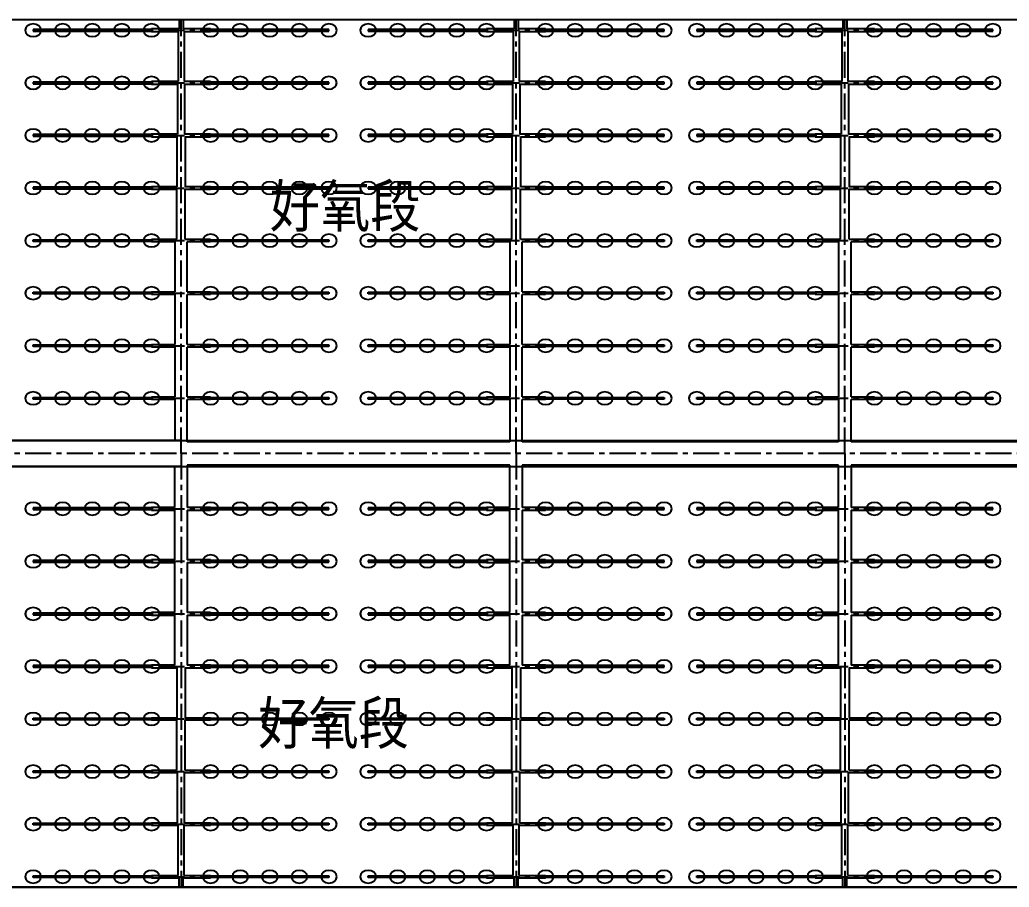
# Model space of a CAD drawing. Header units: millimetres. Extents: x 738100 to 1284508, y 138373 to 260796.
# Drawn here: x 799862 to 811900, y 208990 to 219550 of the extents above; entities that cross this region are included whole.
import ezdxf

# ---------------------------------------------------------------- set-up
doc = ezdxf.new("R2010")
doc.units = ezdxf.units.MM
doc.linetypes.add('CENTER', pattern=[50.8, 31.75, -6.35, 6.35, -6.35])
doc.layers.add('轴线', color=6, linetype='CENTER')
doc.styles.add('长仿宋体', font='simfang.ttf', dxfattribs={"width": 0.7})

msp = doc.modelspace()

# ---------------------------------------------------------------- linework, layer by layer
at = {"lineweight": -3, "ltscale": 100}
for p, q in [((843900.494, 219550.48), (779900.494, 219550.48)), ((779900.494, 214430.48), (843900.494, 214430.48)), ((779900.494, 214110.48), (843900.494, 214110.48)), ((779900.494, 214110.48), (843900.494, 214110.48)), ((779900.494, 214110.48), (843900.494, 214110.48)), ((779900.494, 208992.333), (843900.494, 208992.333)), ((843900.494, 208990.48), (779900.494, 208990.48))]:
    msp.add_line(p, q, dxfattribs=at)
at = {"ltscale": 10}
for p, q in [((801800.494, 219550.48), (801800.494, 219438.48)), ((801848.494, 219550.48), (801848.494, 219438.48)), ((805876.494, 219550.48), (805876.494, 219438.48)), ((805924.494, 219550.48), (805924.494, 219438.48)), ((809876.494, 219550.48), (809876.494, 219438.48)), ((809924.494, 219550.48), (809924.494, 219438.48)), ((800024.494, 219432.72), (800024.494, 219412.24)), ((801464.494, 219432.72), (800024.494, 219432.72)), ((800024.494, 219412.24), (801464.494, 219412.24)), ((801800.494, 219438.48), (801464.494, 219438.48)), ((801464.494, 219438.48), (801464.494, 219432.72)), ((801464.494, 219412.24), (801464.494, 219406.48)), ((801464.494, 219406.48), (801788.494, 219406.48)), ((801788.494, 219406.48), (801788.494, 218798.48)), ((802184.494, 219438.48), (801848.494, 219438.48)), ((801860.494, 219406.48), (802184.494, 219406.48)), ((801860.494, 219406.48), (801860.494, 218798.48)), ((802184.494, 219432.72), (802184.494, 219438.48)), ((803624.494, 219432.72), (802184.494, 219432.72)), ((802184.494, 219406.48), (802184.494, 219412.24)), ((802184.494, 219412.24), (803624.494, 219412.24)), ((803624.494, 219412.24), (803624.494, 219432.72)), ((804100.494, 219432.72), (804100.494, 219412.24)), ((805540.494, 219432.72), (804100.494, 219432.72)), ((804100.494, 219412.24), (805540.494, 219412.24)), ((805876.494, 219438.48), (805540.494, 219438.48)), ((805540.494, 219438.48), (805540.494, 219432.72)), ((805540.494, 219412.24), (805540.494, 219406.48)), ((805540.494, 219406.48), (805864.494, 219406.48)), ((805864.494, 219406.48), (805864.494, 218798.48)), ((806260.494, 219438.48), (805924.494, 219438.48)), ((805936.494, 219406.48), (806260.494, 219406.48)), ((805936.494, 219406.48), (805936.494, 218798.48)), ((806260.494, 219432.72), (806260.494, 219438.48)), ((807700.494, 219432.72), (806260.494, 219432.72)), ((806260.494, 219406.48), (806260.494, 219412.24)), ((806260.494, 219412.24), (807700.494, 219412.24)), ((807700.494, 219412.24), (807700.494, 219432.72)), ((808100.494, 219432.72), (808100.494, 219412.24)), ((809540.494, 219432.72), (808100.494, 219432.72)), ((808100.494, 219412.24), (809540.494, 219412.24)), ((809876.494, 219438.48), (809540.494, 219438.48)), ((809540.494, 219438.48), (809540.494, 219432.72)), ((809540.494, 219412.24), (809540.494, 219406.48)), ((809540.494, 219406.48), (809864.494, 219406.48)), ((809864.494, 219406.48), (809864.494, 218798.48)), ((810260.494, 219438.48), (809924.494, 219438.48)), ((809936.494, 219406.48), (810260.494, 219406.48)), ((809936.494, 219406.48), (809936.494, 218798.48)), ((810260.494, 219432.72), (810260.494, 219438.48)), ((811700.494, 219432.72), (810260.494, 219432.72)), ((810260.494, 219406.48), (810260.494, 219412.24)), ((810260.494, 219412.24), (811700.494, 219412.24)), ((811700.494, 219412.24), (811700.494, 219432.72)), ((800024.494, 218792.72), (800024.494, 218772.24)), ((801464.494, 218792.72), (800024.494, 218792.72)), ((800024.494, 218772.24), (801464.494, 218772.24)), ((801788.494, 218798.48), (801464.494, 218798.48)), ((801464.494, 218798.48), (801464.494, 218792.72)), ((801464.494, 218772.24), (801464.494, 218766.48)), ((801464.494, 218766.48), (801780.494, 218766.48)), ((801780.494, 218766.48), (801780.494, 218158.48)), ((802184.494, 218798.48), (801860.494, 218798.48)), ((801868.494, 218766.48), (802184.494, 218766.48)), ((801868.494, 218766.48), (801868.494, 218158.48)), ((802184.494, 218792.72), (802184.494, 218798.48)), ((803624.494, 218792.72), (802184.494, 218792.72)), ((802184.494, 218766.48), (802184.494, 218772.24)), ((802184.494, 218772.24), (803624.494, 218772.24)), ((803624.494, 218772.24), (803624.494, 218792.72)), ((804100.494, 218792.72), (804100.494, 218772.24)), ((805540.494, 218792.72), (804100.494, 218792.72)), ((804100.494, 218772.24), (805540.494, 218772.24)), ((805864.494, 218798.48), (805540.494, 218798.48)), ((805540.494, 218798.48), (805540.494, 218792.72)), ((805540.494, 218772.24), (805540.494, 218766.48)), ((805540.494, 218766.48), (805856.494, 218766.48)), ((805856.494, 218766.48), (805856.494, 218158.48)), ((806260.494, 218798.48), (805936.494, 218798.48)), ((805944.494, 218766.48), (806260.494, 218766.48)), ((805944.494, 218766.48), (805944.494, 218158.48)), ((806260.494, 218792.72), (806260.494, 218798.48)), ((807700.494, 218792.72), (806260.494, 218792.72)), ((806260.494, 218766.48), (806260.494, 218772.24)), ((806260.494, 218772.24), (807700.494, 218772.24)), ((807700.494, 218772.24), (807700.494, 218792.72)), ((808100.494, 218792.72), (808100.494, 218772.24)), ((809540.494, 218792.72), (808100.494, 218792.72)), ((808100.494, 218772.24), (809540.494, 218772.24)), ((809864.494, 218798.48), (809540.494, 218798.48)), ((809540.494, 218798.48), (809540.494, 218792.72)), ((809540.494, 218772.24), (809540.494, 218766.48)), ((809540.494, 218766.48), (809856.494, 218766.48)), ((809856.494, 218766.48), (809856.494, 218158.48)), ((810260.494, 218798.48), (809936.494, 218798.48)), ((809944.494, 218766.48), (810260.494, 218766.48)), ((809944.494, 218766.48), (809944.494, 218158.48)), ((810260.494, 218792.72), (810260.494, 218798.48)), ((811700.494, 218792.72), (810260.494, 218792.72)), ((810260.494, 218766.48), (810260.494, 218772.24)), ((810260.494, 218772.24), (811700.494, 218772.24)), ((811700.494, 218772.24), (811700.494, 218792.72)), ((800024.494, 218152.72), (800024.494, 218132.24)), ((801464.494, 218152.72), (800024.494, 218152.72)), ((800024.494, 218132.24), (801464.494, 218132.24)), ((801780.494, 218158.48), (801464.494, 218158.48)), ((801464.494, 218158.48), (801464.494, 218152.72)), ((801464.494, 218132.24), (801464.494, 218126.48)), ((802184.494, 218158.48), (801868.494, 218158.48)), ((802184.494, 218152.72), (802184.494, 218158.48)), ((803624.494, 218152.72), (802184.494, 218152.72)), ((802184.494, 218126.48), (802184.494, 218132.24)), ((802184.494, 218132.24), (803624.494, 218132.24)), ((803624.494, 218132.24), (803624.494, 218152.72)), ((804100.494, 218152.72), (804100.494, 218132.24)), ((805540.494, 218152.72), (804100.494, 218152.72)), ((804100.494, 218132.24), (805540.494, 218132.24)), ((805856.494, 218158.48), (805540.494, 218158.48)), ((805540.494, 218158.48), (805540.494, 218152.72)), ((805540.494, 218132.24), (805540.494, 218126.48)), ((806260.494, 218158.48), (805944.494, 218158.48)), ((806260.494, 218152.72), (806260.494, 218158.48)), ((807700.494, 218152.72), (806260.494, 218152.72)), ((806260.494, 218126.48), (806260.494, 218132.24)), ((806260.494, 218132.24), (807700.494, 218132.24)), ((807700.494, 218132.24), (807700.494, 218152.72)), ((808100.494, 218152.72), (808100.494, 218132.24)), ((809540.494, 218152.72), (808100.494, 218152.72)), ((808100.494, 218132.24), (809540.494, 218132.24)), ((809856.494, 218158.48), (809540.494, 218158.48)), ((809540.494, 218158.48), (809540.494, 218152.72)), ((809540.494, 218132.24), (809540.494, 218126.48)), ((810260.494, 218158.48), (809944.494, 218158.48)), ((810260.494, 218152.72), (810260.494, 218158.48)), ((811700.494, 218152.72), (810260.494, 218152.72)), ((810260.494, 218126.48), (810260.494, 218132.24)), ((810260.494, 218132.24), (811700.494, 218132.24)), ((811700.494, 218132.24), (811700.494, 218152.72)), ((801464.494, 218126.48), (801772.494, 218126.48)), ((801772.494, 218126.48), (801772.494, 217518.48)), ((801876.494, 218126.48), (802184.494, 218126.48)), ((801876.494, 218126.48), (801876.494, 217518.48)), ((805540.494, 218126.48), (805848.494, 218126.48)), ((805848.494, 218126.48), (805848.494, 217518.48)), ((805952.494, 218126.48), (806260.494, 218126.48)), ((805952.494, 218126.48), (805952.494, 217518.48)), ((809540.494, 218126.48), (809848.494, 218126.48)), ((809848.494, 218126.48), (809848.494, 217518.48)), ((809952.494, 218126.48), (810260.494, 218126.48)), ((809952.494, 218126.48), (809952.494, 217518.48)), ((800024.494, 217512.72), (800024.494, 217492.24)), ((801464.494, 217512.72), (800024.494, 217512.72)), ((800024.494, 217492.24), (801464.494, 217492.24)), ((801772.494, 217518.48), (801464.494, 217518.48)), ((801464.494, 217518.48), (801464.494, 217512.72)), ((801464.494, 217492.24), (801464.494, 217486.48)), ((801464.494, 217486.48), (801772.494, 217486.48)), ((801772.494, 216878.48), (801772.494, 217486.48)), ((802184.494, 217518.48), (801876.494, 217518.48)), ((801876.494, 217486.48), (802184.494, 217486.48)), ((801876.494, 216878.48), (801876.494, 217486.48)), ((802184.494, 217512.72), (802184.494, 217518.48)), ((803624.494, 217512.72), (802184.494, 217512.72)), ((802184.494, 217486.48), (802184.494, 217492.24)), ((802184.494, 217492.24), (803624.494, 217492.24)), ((803624.494, 217492.24), (803624.494, 217512.72)), ((804100.494, 217512.72), (804100.494, 217492.24)), ((805540.494, 217512.72), (804100.494, 217512.72)), ((804100.494, 217492.24), (805540.494, 217492.24)), ((805848.494, 217518.48), (805540.494, 217518.48)), ((805540.494, 217518.48), (805540.494, 217512.72)), ((805540.494, 217492.24), (805540.494, 217486.48)), ((805540.494, 217486.48), (805848.494, 217486.48)), ((805848.494, 216878.48), (805848.494, 217486.48)), ((806260.494, 217518.48), (805952.494, 217518.48)), ((805952.494, 217486.48), (806260.494, 217486.48)), ((805952.494, 216878.48), (805952.494, 217486.48)), ((806260.494, 217512.72), (806260.494, 217518.48)), ((807700.494, 217512.72), (806260.494, 217512.72)), ((806260.494, 217486.48), (806260.494, 217492.24)), ((806260.494, 217492.24), (807700.494, 217492.24)), ((807700.494, 217492.24), (807700.494, 217512.72)), ((808100.494, 217512.72), (808100.494, 217492.24)), ((809540.494, 217512.72), (808100.494, 217512.72)), ((808100.494, 217492.24), (809540.494, 217492.24)), ((809848.494, 217518.48), (809540.494, 217518.48)), ((809540.494, 217518.48), (809540.494, 217512.72)), ((809540.494, 217492.24), (809540.494, 217486.48)), ((809540.494, 217486.48), (809848.494, 217486.48)), ((809848.494, 216878.48), (809848.494, 217486.48)), ((810260.494, 217518.48), (809952.494, 217518.48)), ((809952.494, 217486.48), (810260.494, 217486.48)), ((809952.494, 216878.48), (809952.494, 217486.48)), ((810260.494, 217512.72), (810260.494, 217518.48)), ((811700.494, 217512.72), (810260.494, 217512.72)), ((810260.494, 217486.48), (810260.494, 217492.24)), ((810260.494, 217492.24), (811700.494, 217492.24)), ((811700.494, 217492.24), (811700.494, 217512.72)), ((800024.494, 216852.24), (800024.494, 216872.72)), ((800024.494, 216872.72), (801464.494, 216872.72)), ((801464.494, 216852.24), (800024.494, 216852.24)), ((801464.494, 216872.72), (801464.494, 216878.48)), ((801464.494, 216878.48), (801772.494, 216878.48)), ((801464.494, 216846.48), (801464.494, 216852.24)), ((801748.494, 216846.48), (801464.494, 216846.48)), ((801748.494, 216846.48), (801748.494, 216238.48)), ((801876.494, 216878.48), (802184.494, 216878.48)), ((802184.494, 216846.48), (801900.494, 216846.48)), ((801900.494, 216238.48), (801900.494, 216846.48)), ((802184.494, 216878.48), (802184.494, 216872.72)), ((802184.494, 216872.72), (803624.494, 216872.72)), ((803624.494, 216852.24), (802184.494, 216852.24)), ((802184.494, 216852.24), (802184.494, 216846.48)), ((803624.494, 216872.72), (803624.494, 216852.24)), ((804100.494, 216852.24), (804100.494, 216872.72)), ((804100.494, 216872.72), (805540.494, 216872.72)), ((805540.494, 216852.24), (804100.494, 216852.24)), ((805540.494, 216872.72), (805540.494, 216878.48)), ((805540.494, 216878.48), (805848.494, 216878.48)), ((805540.494, 216846.48), (805540.494, 216852.24)), ((805824.494, 216846.48), (805540.494, 216846.48)), ((805824.494, 216846.48), (805824.494, 216238.48)), ((805952.494, 216878.48), (806260.494, 216878.48)), ((806260.494, 216846.48), (805976.494, 216846.48)), ((805976.494, 216238.48), (805976.494, 216846.48)), ((806260.494, 216878.48), (806260.494, 216872.72)), ((806260.494, 216872.72), (807700.494, 216872.72)), ((807700.494, 216852.24), (806260.494, 216852.24)), ((806260.494, 216852.24), (806260.494, 216846.48)), ((807700.494, 216872.72), (807700.494, 216852.24)), ((808100.494, 216852.24), (808100.494, 216872.72)), ((808100.494, 216872.72), (809540.494, 216872.72)), ((809540.494, 216852.24), (808100.494, 216852.24)), ((809540.494, 216872.72), (809540.494, 216878.48)), ((809540.494, 216878.48), (809848.494, 216878.48)), ((809540.494, 216846.48), (809540.494, 216852.24)), ((809824.494, 216846.48), (809540.494, 216846.48)), ((809824.494, 216846.48), (809824.494, 216238.48)), ((809952.494, 216878.48), (810260.494, 216878.48)), ((810260.494, 216846.48), (809976.494, 216846.48)), ((809976.494, 216238.48), (809976.494, 216846.48)), ((810260.494, 216878.48), (810260.494, 216872.72)), ((810260.494, 216872.72), (811700.494, 216872.72)), ((811700.494, 216852.24), (810260.494, 216852.24)), ((810260.494, 216852.24), (810260.494, 216846.48)), ((811700.494, 216872.72), (811700.494, 216852.24)), ((800024.494, 216212.24), (800024.494, 216232.72)), ((800024.494, 216232.72), (801464.494, 216232.72)), ((801464.494, 216212.24), (800024.494, 216212.24)), ((801464.494, 216232.72), (801464.494, 216238.48)), ((801464.494, 216238.48), (801748.494, 216238.48)), ((801464.494, 216206.48), (801464.494, 216212.24)), ((801748.494, 216206.48), (801464.494, 216206.48)), ((801748.494, 216206.48), (801748.494, 215598.48)), ((801900.494, 216238.48), (802184.494, 216238.48)), ((802184.494, 216206.48), (801900.494, 216206.48)), ((801900.494, 215598.48), (801900.494, 216206.48)), ((802184.494, 216238.48), (802184.494, 216232.72)), ((802184.494, 216232.72), (803624.494, 216232.72)), ((803624.494, 216212.24), (802184.494, 216212.24)), ((802184.494, 216212.24), (802184.494, 216206.48)), ((803624.494, 216232.72), (803624.494, 216212.24)), ((804100.494, 216212.24), (804100.494, 216232.72)), ((804100.494, 216232.72), (805540.494, 216232.72)), ((805540.494, 216212.24), (804100.494, 216212.24)), ((805540.494, 216232.72), (805540.494, 216238.48)), ((805540.494, 216238.48), (805824.494, 216238.48)), ((805540.494, 216206.48), (805540.494, 216212.24)), ((805824.494, 216206.48), (805540.494, 216206.48)), ((805824.494, 216206.48), (805824.494, 215598.48)), ((805976.494, 216238.48), (806260.494, 216238.48)), ((806260.494, 216206.48), (805976.494, 216206.48)), ((805976.494, 215598.48), (805976.494, 216206.48)), ((806260.494, 216238.48), (806260.494, 216232.72)), ((806260.494, 216232.72), (807700.494, 216232.72)), ((807700.494, 216212.24), (806260.494, 216212.24)), ((806260.494, 216212.24), (806260.494, 216206.48)), ((807700.494, 216232.72), (807700.494, 216212.24)), ((808100.494, 216212.24), (808100.494, 216232.72)), ((808100.494, 216232.72), (809540.494, 216232.72)), ((809540.494, 216212.24), (808100.494, 216212.24)), ((809540.494, 216232.72), (809540.494, 216238.48)), ((809540.494, 216238.48), (809824.494, 216238.48)), ((809540.494, 216206.48), (809540.494, 216212.24)), ((809824.494, 216206.48), (809540.494, 216206.48)), ((809824.494, 216206.48), (809824.494, 215598.48)), ((809976.494, 216238.48), (810260.494, 216238.48)), ((810260.494, 216206.48), (809976.494, 216206.48)), ((809976.494, 215598.48), (809976.494, 216206.48)), ((810260.494, 216238.48), (810260.494, 216232.72)), ((810260.494, 216232.72), (811700.494, 216232.72)), ((811700.494, 216212.24), (810260.494, 216212.24)), ((810260.494, 216212.24), (810260.494, 216206.48)), ((811700.494, 216232.72), (811700.494, 216212.24)), ((800024.494, 215572.24), (800024.494, 215592.72)), ((800024.494, 215592.72), (801464.494, 215592.72)), ((801464.494, 215572.24), (800024.494, 215572.24)), ((801464.494, 215592.72), (801464.494, 215598.48)), ((801464.494, 215598.48), (801748.494, 215598.48)), ((801464.494, 215566.48), (801464.494, 215572.24)), ((801748.494, 215566.48), (801464.494, 215566.48)), ((801748.494, 215566.48), (801748.494, 214958.48)), ((801900.494, 215598.48), (802184.494, 215598.48)), ((802184.494, 215566.48), (801900.494, 215566.48)), ((801900.494, 214958.48), (801900.494, 215566.48)), ((802184.494, 215598.48), (802184.494, 215592.72)), ((802184.494, 215592.72), (803624.494, 215592.72)), ((803624.494, 215572.24), (802184.494, 215572.24)), ((802184.494, 215572.24), (802184.494, 215566.48)), ((803624.494, 215592.72), (803624.494, 215572.24)), ((804100.494, 215572.24), (804100.494, 215592.72)), ((804100.494, 215592.72), (805540.494, 215592.72)), ((805540.494, 215572.24), (804100.494, 215572.24)), ((805540.494, 215592.72), (805540.494, 215598.48)), ((805540.494, 215598.48), (805824.494, 215598.48)), ((805540.494, 215566.48), (805540.494, 215572.24)), ((805824.494, 215566.48), (805540.494, 215566.48)), ((805824.494, 215566.48), (805824.494, 214958.48)), ((805976.494, 215598.48), (806260.494, 215598.48)), ((806260.494, 215566.48), (805976.494, 215566.48)), ((805976.494, 214958.48), (805976.494, 215566.48)), ((806260.494, 215598.48), (806260.494, 215592.72)), ((806260.494, 215592.72), (807700.494, 215592.72)), ((807700.494, 215572.24), (806260.494, 215572.24)), ((806260.494, 215572.24), (806260.494, 215566.48)), ((807700.494, 215592.72), (807700.494, 215572.24)), ((808100.494, 215572.24), (808100.494, 215592.72)), ((808100.494, 215592.72), (809540.494, 215592.72)), ((809540.494, 215572.24), (808100.494, 215572.24)), ((809540.494, 215592.72), (809540.494, 215598.48)), ((809540.494, 215598.48), (809824.494, 215598.48)), ((809540.494, 215566.48), (809540.494, 215572.24)), ((809824.494, 215566.48), (809540.494, 215566.48)), ((809824.494, 215566.48), (809824.494, 214958.48)), ((809976.494, 215598.48), (810260.494, 215598.48)), ((810260.494, 215566.48), (809976.494, 215566.48)), ((809976.494, 214958.48), (809976.494, 215566.48)), ((810260.494, 215598.48), (810260.494, 215592.72)), ((810260.494, 215592.72), (811700.494, 215592.72)), ((811700.494, 215572.24), (810260.494, 215572.24)), ((810260.494, 215572.24), (810260.494, 215566.48)), ((811700.494, 215592.72), (811700.494, 215572.24)), ((800024.494, 214932.24), (800024.494, 214952.72)), ((800024.494, 214952.72), (801464.494, 214952.72)), ((801464.494, 214932.24), (800024.494, 214932.24)), ((801464.494, 214952.72), (801464.494, 214958.48)), ((801464.494, 214958.48), (801748.494, 214958.48)), ((801464.494, 214926.48), (801464.494, 214932.24)), ((801748.494, 214926.48), (801464.494, 214926.48)), ((801748.494, 214926.48), (801748.494, 214430.48)), ((801900.494, 214958.48), (802184.494, 214958.48)), ((802184.494, 214926.48), (801900.494, 214926.48)), ((801900.494, 214414.48), (801900.494, 214926.48)), ((802184.494, 214958.48), (802184.494, 214952.72)), ((802184.494, 214952.72), (803624.494, 214952.72)), ((803624.494, 214932.24), (802184.494, 214932.24)), ((802184.494, 214932.24), (802184.494, 214926.48)), ((803624.494, 214952.72), (803624.494, 214932.24)), ((804100.494, 214932.24), (804100.494, 214952.72)), ((804100.494, 214952.72), (805540.494, 214952.72)), ((805540.494, 214932.24), (804100.494, 214932.24)), ((805540.494, 214952.72), (805540.494, 214958.48)), ((805540.494, 214958.48), (805824.494, 214958.48)), ((805540.494, 214926.48), (805540.494, 214932.24)), ((805824.494, 214926.48), (805540.494, 214926.48)), ((805824.494, 214926.48), (805824.494, 214414.48)), ((805976.494, 214958.48), (806260.494, 214958.48)), ((806260.494, 214926.48), (805976.494, 214926.48)), ((805976.494, 214414.48), (805976.494, 214926.48)), ((806260.494, 214958.48), (806260.494, 214952.72)), ((806260.494, 214952.72), (807700.494, 214952.72)), ((807700.494, 214932.24), (806260.494, 214932.24)), ((806260.494, 214932.24), (806260.494, 214926.48)), ((807700.494, 214952.72), (807700.494, 214932.24)), ((808100.494, 214932.24), (808100.494, 214952.72)), ((808100.494, 214952.72), (809540.494, 214952.72)), ((809540.494, 214932.24), (808100.494, 214932.24)), ((809540.494, 214952.72), (809540.494, 214958.48)), ((809540.494, 214958.48), (809824.494, 214958.48)), ((809540.494, 214926.48), (809540.494, 214932.24)), ((809824.494, 214926.48), (809540.494, 214926.48)), ((809824.494, 214926.48), (809824.494, 214414.48)), ((809976.494, 214958.48), (810260.494, 214958.48)), ((810260.494, 214926.48), (809976.494, 214926.48)), ((809976.494, 214414.48), (809976.494, 214926.48)), ((810260.494, 214958.48), (810260.494, 214952.72)), ((810260.494, 214952.72), (811700.494, 214952.72)), ((811700.494, 214932.24), (810260.494, 214932.24)), ((810260.494, 214932.24), (810260.494, 214926.48)), ((811700.494, 214952.72), (811700.494, 214932.24)), ((801824.494, 214430.48), (789900.494, 214430.48)), ((801900.494, 214414.48), (801900.494, 214430.48)), ((805824.494, 214414.48), (801900.494, 214414.48)), ((805824.494, 214430.48), (805824.494, 214414.48)), ((805976.494, 214414.48), (805976.494, 214430.48)), ((809824.494, 214414.48), (805976.494, 214414.48)), ((809824.494, 214430.48), (809824.494, 214414.48)), ((809976.494, 214414.48), (809976.494, 214430.48)), ((813824.494, 214414.48), (809976.494, 214414.48)), ((801824.494, 214110.48), (789900.494, 214110.48)), ((801748.494, 213614.48), (801748.494, 214110.48)), ((801900.494, 214126.48), (801900.494, 213614.48)), ((805824.494, 214126.48), (801900.494, 214126.48)), ((805824.494, 213614.48), (805824.494, 214126.48)), ((805976.494, 214126.48), (805976.494, 213614.48)), ((809824.494, 214126.48), (805976.494, 214126.48)), ((809824.494, 213614.48), (809824.494, 214126.48)), ((809976.494, 214126.48), (809976.494, 213614.48)), ((813824.494, 214126.48), (809976.494, 214126.48)), ((800024.494, 213608.72), (800024.494, 213588.24)), ((801464.494, 213608.72), (800024.494, 213608.72)), ((800024.494, 213588.24), (801464.494, 213588.24)), ((801748.494, 213614.48), (801464.494, 213614.48)), ((801464.494, 213614.48), (801464.494, 213608.72)), ((801464.494, 213588.24), (801464.494, 213582.48)), ((801464.494, 213582.48), (801748.494, 213582.48)), ((801748.494, 212974.48), (801748.494, 213582.48)), ((802184.494, 213614.48), (801900.494, 213614.48)), ((801900.494, 213582.48), (802184.494, 213582.48)), ((801900.494, 213582.48), (801900.494, 212974.48)), ((802184.494, 213608.72), (802184.494, 213614.48)), ((803624.494, 213608.72), (802184.494, 213608.72)), ((802184.494, 213582.48), (802184.494, 213588.24)), ((802184.494, 213588.24), (803624.494, 213588.24)), ((803624.494, 213588.24), (803624.494, 213608.72)), ((804100.494, 213608.72), (804100.494, 213588.24)), ((805540.494, 213608.72), (804100.494, 213608.72)), ((804100.494, 213588.24), (805540.494, 213588.24)), ((805824.494, 213614.48), (805540.494, 213614.48)), ((805540.494, 213614.48), (805540.494, 213608.72)), ((805540.494, 213588.24), (805540.494, 213582.48)), ((805540.494, 213582.48), (805824.494, 213582.48)), ((805824.494, 212974.48), (805824.494, 213582.48)), ((806260.494, 213614.48), (805976.494, 213614.48)), ((805976.494, 213582.48), (806260.494, 213582.48)), ((805976.494, 213582.48), (805976.494, 212974.48)), ((806260.494, 213608.72), (806260.494, 213614.48)), ((807700.494, 213608.72), (806260.494, 213608.72)), ((806260.494, 213582.48), (806260.494, 213588.24)), ((806260.494, 213588.24), (807700.494, 213588.24)), ((807700.494, 213588.24), (807700.494, 213608.72)), ((808100.494, 213608.72), (808100.494, 213588.24)), ((809540.494, 213608.72), (808100.494, 213608.72)), ((808100.494, 213588.24), (809540.494, 213588.24)), ((809824.494, 213614.48), (809540.494, 213614.48)), ((809540.494, 213614.48), (809540.494, 213608.72)), ((809540.494, 213588.24), (809540.494, 213582.48)), ((809540.494, 213582.48), (809824.494, 213582.48)), ((809824.494, 212974.48), (809824.494, 213582.48)), ((810260.494, 213614.48), (809976.494, 213614.48)), ((809976.494, 213582.48), (810260.494, 213582.48)), ((809976.494, 213582.48), (809976.494, 212974.48)), ((810260.494, 213608.72), (810260.494, 213614.48)), ((811700.494, 213608.72), (810260.494, 213608.72)), ((810260.494, 213582.48), (810260.494, 213588.24)), ((810260.494, 213588.24), (811700.494, 213588.24)), ((811700.494, 213588.24), (811700.494, 213608.72)), ((800024.494, 212968.72), (800024.494, 212948.24)), ((801464.494, 212968.72), (800024.494, 212968.72)), ((801748.494, 212974.48), (801464.494, 212974.48)), ((801464.494, 212974.48), (801464.494, 212968.72)), ((802184.494, 212974.48), (801900.494, 212974.48)), ((802184.494, 212968.72), (802184.494, 212974.48)), ((803624.494, 212968.72), (802184.494, 212968.72)), ((803624.494, 212948.24), (803624.494, 212968.72)), ((804100.494, 212968.72), (804100.494, 212948.24)), ((805540.494, 212968.72), (804100.494, 212968.72)), ((805824.494, 212974.48), (805540.494, 212974.48)), ((805540.494, 212974.48), (805540.494, 212968.72)), ((806260.494, 212974.48), (805976.494, 212974.48)), ((806260.494, 212968.72), (806260.494, 212974.48)), ((807700.494, 212968.72), (806260.494, 212968.72)), ((807700.494, 212948.24), (807700.494, 212968.72)), ((808100.494, 212968.72), (808100.494, 212948.24)), ((809540.494, 212968.72), (808100.494, 212968.72)), ((809824.494, 212974.48), (809540.494, 212974.48)), ((809540.494, 212974.48), (809540.494, 212968.72)), ((810260.494, 212974.48), (809976.494, 212974.48)), ((810260.494, 212968.72), (810260.494, 212974.48)), ((811700.494, 212968.72), (810260.494, 212968.72)), ((811700.494, 212948.24), (811700.494, 212968.72)), ((800024.494, 212948.24), (801464.494, 212948.24)), ((801464.494, 212948.24), (801464.494, 212942.48)), ((801464.494, 212942.48), (801748.494, 212942.48)), ((801748.494, 212334.48), (801748.494, 212942.48)), ((801900.494, 212942.48), (802184.494, 212942.48)), ((801900.494, 212942.48), (801900.494, 212334.48)), ((802184.494, 212942.48), (802184.494, 212948.24)), ((802184.494, 212948.24), (803624.494, 212948.24)), ((804100.494, 212948.24), (805540.494, 212948.24)), ((805540.494, 212948.24), (805540.494, 212942.48)), ((805540.494, 212942.48), (805824.494, 212942.48)), ((805824.494, 212334.48), (805824.494, 212942.48)), ((805976.494, 212942.48), (806260.494, 212942.48)), ((805976.494, 212942.48), (805976.494, 212334.48)), ((806260.494, 212942.48), (806260.494, 212948.24)), ((806260.494, 212948.24), (807700.494, 212948.24)), ((808100.494, 212948.24), (809540.494, 212948.24)), ((809540.494, 212948.24), (809540.494, 212942.48)), ((809540.494, 212942.48), (809824.494, 212942.48)), ((809824.494, 212334.48), (809824.494, 212942.48)), ((809976.494, 212942.48), (810260.494, 212942.48)), ((809976.494, 212942.48), (809976.494, 212334.48)), ((810260.494, 212942.48), (810260.494, 212948.24)), ((810260.494, 212948.24), (811700.494, 212948.24)), ((800024.494, 212328.72), (800024.494, 212308.24)), ((801464.494, 212328.72), (800024.494, 212328.72)), ((800024.494, 212308.24), (801464.494, 212308.24)), ((801748.494, 212334.48), (801464.494, 212334.48)), ((801464.494, 212334.48), (801464.494, 212328.72)), ((801464.494, 212308.24), (801464.494, 212302.48)), ((801464.494, 212302.48), (801748.494, 212302.48)), ((801748.494, 211694.48), (801748.494, 212302.48)), ((802184.494, 212334.48), (801900.494, 212334.48)), ((801900.494, 212302.48), (802184.494, 212302.48)), ((801900.494, 212302.48), (801900.494, 211694.48)), ((802184.494, 212328.72), (802184.494, 212334.48)), ((803624.494, 212328.72), (802184.494, 212328.72)), ((802184.494, 212302.48), (802184.494, 212308.24)), ((802184.494, 212308.24), (803624.494, 212308.24)), ((803624.494, 212308.24), (803624.494, 212328.72)), ((804100.494, 212328.72), (804100.494, 212308.24)), ((805540.494, 212328.72), (804100.494, 212328.72)), ((804100.494, 212308.24), (805540.494, 212308.24)), ((805824.494, 212334.48), (805540.494, 212334.48)), ((805540.494, 212334.48), (805540.494, 212328.72)), ((805540.494, 212308.24), (805540.494, 212302.48)), ((805540.494, 212302.48), (805824.494, 212302.48)), ((805824.494, 211694.48), (805824.494, 212302.48)), ((806260.494, 212334.48), (805976.494, 212334.48)), ((805976.494, 212302.48), (806260.494, 212302.48)), ((805976.494, 212302.48), (805976.494, 211694.48)), ((806260.494, 212328.72), (806260.494, 212334.48)), ((807700.494, 212328.72), (806260.494, 212328.72)), ((806260.494, 212302.48), (806260.494, 212308.24)), ((806260.494, 212308.24), (807700.494, 212308.24)), ((807700.494, 212308.24), (807700.494, 212328.72)), ((808100.494, 212328.72), (808100.494, 212308.24)), ((809540.494, 212328.72), (808100.494, 212328.72)), ((808100.494, 212308.24), (809540.494, 212308.24)), ((809824.494, 212334.48), (809540.494, 212334.48)), ((809540.494, 212334.48), (809540.494, 212328.72)), ((809540.494, 212308.24), (809540.494, 212302.48)), ((809540.494, 212302.48), (809824.494, 212302.48)), ((809824.494, 211694.48), (809824.494, 212302.48)), ((810260.494, 212334.48), (809976.494, 212334.48)), ((809976.494, 212302.48), (810260.494, 212302.48)), ((809976.494, 212302.48), (809976.494, 211694.48)), ((810260.494, 212328.72), (810260.494, 212334.48)), ((811700.494, 212328.72), (810260.494, 212328.72)), ((810260.494, 212302.48), (810260.494, 212308.24)), ((810260.494, 212308.24), (811700.494, 212308.24)), ((811700.494, 212308.24), (811700.494, 212328.72)), ((800024.494, 211688.72), (800024.494, 211668.24)), ((801464.494, 211688.72), (800024.494, 211688.72)), ((800024.494, 211668.24), (801464.494, 211668.24)), ((801748.494, 211694.48), (801464.494, 211694.48)), ((801464.494, 211694.48), (801464.494, 211688.72)), ((801464.494, 211668.24), (801464.494, 211662.48)), ((801464.494, 211662.48), (801772.494, 211662.48)), ((801772.494, 211662.48), (801772.494, 211054.48)), ((801876.494, 211662.48), (802184.494, 211662.48)), ((801876.494, 211662.48), (801876.494, 211054.48)), ((802184.494, 211694.48), (801900.494, 211694.48)), ((802184.494, 211688.72), (802184.494, 211694.48)), ((803624.494, 211688.72), (802184.494, 211688.72)), ((802184.494, 211662.48), (802184.494, 211668.24)), ((802184.494, 211668.24), (803624.494, 211668.24)), ((803624.494, 211668.24), (803624.494, 211688.72)), ((804100.494, 211688.72), (804100.494, 211668.24)), ((805540.494, 211688.72), (804100.494, 211688.72)), ((804100.494, 211668.24), (805540.494, 211668.24)), ((805824.494, 211694.48), (805540.494, 211694.48)), ((805540.494, 211694.48), (805540.494, 211688.72)), ((805540.494, 211668.24), (805540.494, 211662.48)), ((805540.494, 211662.48), (805848.494, 211662.48)), ((805848.494, 211662.48), (805848.494, 211054.48)), ((805952.494, 211662.48), (806260.494, 211662.48)), ((805952.494, 211662.48), (805952.494, 211054.48)), ((806260.494, 211694.48), (805976.494, 211694.48)), ((806260.494, 211688.72), (806260.494, 211694.48)), ((807700.494, 211688.72), (806260.494, 211688.72)), ((806260.494, 211662.48), (806260.494, 211668.24)), ((806260.494, 211668.24), (807700.494, 211668.24)), ((807700.494, 211668.24), (807700.494, 211688.72)), ((808100.494, 211688.72), (808100.494, 211668.24)), ((809540.494, 211688.72), (808100.494, 211688.72)), ((808100.494, 211668.24), (809540.494, 211668.24)), ((809824.494, 211694.48), (809540.494, 211694.48)), ((809540.494, 211694.48), (809540.494, 211688.72)), ((809540.494, 211668.24), (809540.494, 211662.48)), ((809540.494, 211662.48), (809848.494, 211662.48)), ((809848.494, 211662.48), (809848.494, 211054.48)), ((809952.494, 211662.48), (810260.494, 211662.48)), ((809952.494, 211662.48), (809952.494, 211054.48)), ((810260.494, 211694.48), (809976.494, 211694.48)), ((810260.494, 211688.72), (810260.494, 211694.48)), ((811700.494, 211688.72), (810260.494, 211688.72)), ((810260.494, 211662.48), (810260.494, 211668.24)), ((810260.494, 211668.24), (811700.494, 211668.24)), ((811700.494, 211668.24), (811700.494, 211688.72)), ((800024.494, 211028.24), (800024.494, 211048.72)), ((800024.494, 211048.72), (801464.494, 211048.72)), ((801464.494, 211028.24), (800024.494, 211028.24)), ((801464.494, 211048.72), (801464.494, 211054.48)), ((801464.494, 211054.48), (801772.494, 211054.48)), ((801464.494, 211022.48), (801464.494, 211028.24)), ((801876.494, 211054.48), (802184.494, 211054.48)), ((802184.494, 211054.48), (802184.494, 211048.72)), ((802184.494, 211048.72), (803624.494, 211048.72)), ((803624.494, 211028.24), (802184.494, 211028.24)), ((802184.494, 211028.24), (802184.494, 211022.48)), ((803624.494, 211048.72), (803624.494, 211028.24)), ((804100.494, 211028.24), (804100.494, 211048.72)), ((804100.494, 211048.72), (805540.494, 211048.72)), ((805540.494, 211028.24), (804100.494, 211028.24)), ((805540.494, 211048.72), (805540.494, 211054.48)), ((805540.494, 211054.48), (805848.494, 211054.48)), ((805540.494, 211022.48), (805540.494, 211028.24)), ((805952.494, 211054.48), (806260.494, 211054.48)), ((806260.494, 211054.48), (806260.494, 211048.72)), ((806260.494, 211048.72), (807700.494, 211048.72)), ((807700.494, 211028.24), (806260.494, 211028.24)), ((806260.494, 211028.24), (806260.494, 211022.48)), ((807700.494, 211048.72), (807700.494, 211028.24)), ((808100.494, 211028.24), (808100.494, 211048.72)), ((808100.494, 211048.72), (809540.494, 211048.72)), ((809540.494, 211028.24), (808100.494, 211028.24)), ((809540.494, 211048.72), (809540.494, 211054.48)), ((809540.494, 211054.48), (809848.494, 211054.48)), ((809540.494, 211022.48), (809540.494, 211028.24)), ((809952.494, 211054.48), (810260.494, 211054.48)), ((810260.494, 211054.48), (810260.494, 211048.72)), ((810260.494, 211048.72), (811700.494, 211048.72)), ((811700.494, 211028.24), (810260.494, 211028.24)), ((810260.494, 211028.24), (810260.494, 211022.48)), ((811700.494, 211048.72), (811700.494, 211028.24)), ((801772.494, 211022.48), (801464.494, 211022.48)), ((801772.494, 210414.48), (801772.494, 211022.48)), ((802184.494, 211022.48), (801876.494, 211022.48)), ((801876.494, 210414.48), (801876.494, 211022.48)), ((805848.494, 211022.48), (805540.494, 211022.48)), ((805848.494, 210414.48), (805848.494, 211022.48)), ((806260.494, 211022.48), (805952.494, 211022.48)), ((805952.494, 210414.48), (805952.494, 211022.48)), ((809848.494, 211022.48), (809540.494, 211022.48)), ((809848.494, 210414.48), (809848.494, 211022.48)), ((810260.494, 211022.48), (809952.494, 211022.48)), ((809952.494, 210414.48), (809952.494, 211022.48)), ((800024.494, 210388.24), (800024.494, 210408.72)), ((800024.494, 210408.72), (801464.494, 210408.72)), ((801464.494, 210388.24), (800024.494, 210388.24)), ((801464.494, 210408.72), (801464.494, 210414.48)), ((801464.494, 210414.48), (801772.494, 210414.48)), ((801464.494, 210382.48), (801464.494, 210388.24)), ((801780.494, 210382.48), (801464.494, 210382.48)), ((801780.494, 209774.48), (801780.494, 210382.48)), ((802184.494, 210382.48), (801868.494, 210382.48)), ((801868.494, 209774.48), (801868.494, 210382.48)), ((801876.494, 210414.48), (802184.494, 210414.48)), ((802184.494, 210414.48), (802184.494, 210408.72)), ((802184.494, 210408.72), (803624.494, 210408.72)), ((803624.494, 210388.24), (802184.494, 210388.24)), ((802184.494, 210388.24), (802184.494, 210382.48)), ((803624.494, 210408.72), (803624.494, 210388.24)), ((804100.494, 210388.24), (804100.494, 210408.72)), ((804100.494, 210408.72), (805540.494, 210408.72)), ((805540.494, 210388.24), (804100.494, 210388.24)), ((805540.494, 210408.72), (805540.494, 210414.48)), ((805540.494, 210414.48), (805848.494, 210414.48)), ((805540.494, 210382.48), (805540.494, 210388.24)), ((805856.494, 210382.48), (805540.494, 210382.48)), ((805856.494, 209774.48), (805856.494, 210382.48)), ((806260.494, 210382.48), (805944.494, 210382.48)), ((805944.494, 209774.48), (805944.494, 210382.48)), ((805952.494, 210414.48), (806260.494, 210414.48)), ((806260.494, 210414.48), (806260.494, 210408.72)), ((806260.494, 210408.72), (807700.494, 210408.72)), ((807700.494, 210388.24), (806260.494, 210388.24)), ((806260.494, 210388.24), (806260.494, 210382.48)), ((807700.494, 210408.72), (807700.494, 210388.24)), ((808100.494, 210388.24), (808100.494, 210408.72)), ((808100.494, 210408.72), (809540.494, 210408.72)), ((809540.494, 210388.24), (808100.494, 210388.24)), ((809540.494, 210408.72), (809540.494, 210414.48)), ((809540.494, 210414.48), (809848.494, 210414.48)), ((809540.494, 210382.48), (809540.494, 210388.24)), ((809856.494, 210382.48), (809540.494, 210382.48)), ((809856.494, 209774.48), (809856.494, 210382.48)), ((810260.494, 210382.48), (809944.494, 210382.48)), ((809944.494, 209774.48), (809944.494, 210382.48)), ((809952.494, 210414.48), (810260.494, 210414.48)), ((810260.494, 210414.48), (810260.494, 210408.72)), ((810260.494, 210408.72), (811700.494, 210408.72)), ((811700.494, 210388.24), (810260.494, 210388.24)), ((810260.494, 210388.24), (810260.494, 210382.48)), ((811700.494, 210408.72), (811700.494, 210388.24)), ((800024.494, 209748.24), (800024.494, 209768.72)), ((800024.494, 209768.72), (801464.494, 209768.72)), ((801464.494, 209748.24), (800024.494, 209748.24)), ((801464.494, 209768.72), (801464.494, 209774.48)), ((801464.494, 209774.48), (801780.494, 209774.48)), ((801464.494, 209742.48), (801464.494, 209748.24)), ((801788.494, 209742.48), (801464.494, 209742.48)), ((801788.494, 209134.48), (801788.494, 209742.48)), ((802184.494, 209742.48), (801860.494, 209742.48)), ((801860.494, 209134.48), (801860.494, 209742.48)), ((801868.494, 209774.48), (802184.494, 209774.48)), ((802184.494, 209774.48), (802184.494, 209768.72)), ((802184.494, 209768.72), (803624.494, 209768.72)), ((803624.494, 209748.24), (802184.494, 209748.24)), ((802184.494, 209748.24), (802184.494, 209742.48)), ((803624.494, 209768.72), (803624.494, 209748.24)), ((804100.494, 209748.24), (804100.494, 209768.72)), ((804100.494, 209768.72), (805540.494, 209768.72)), ((805540.494, 209748.24), (804100.494, 209748.24)), ((805540.494, 209768.72), (805540.494, 209774.48)), ((805540.494, 209774.48), (805856.494, 209774.48)), ((805540.494, 209742.48), (805540.494, 209748.24)), ((805864.494, 209742.48), (805540.494, 209742.48)), ((805864.494, 209134.48), (805864.494, 209742.48)), ((806260.494, 209742.48), (805936.494, 209742.48)), ((805936.494, 209134.48), (805936.494, 209742.48)), ((805944.494, 209774.48), (806260.494, 209774.48)), ((806260.494, 209774.48), (806260.494, 209768.72)), ((806260.494, 209768.72), (807700.494, 209768.72)), ((807700.494, 209748.24), (806260.494, 209748.24)), ((806260.494, 209748.24), (806260.494, 209742.48)), ((807700.494, 209768.72), (807700.494, 209748.24)), ((808100.494, 209748.24), (808100.494, 209768.72)), ((808100.494, 209768.72), (809540.494, 209768.72)), ((809540.494, 209748.24), (808100.494, 209748.24)), ((809540.494, 209768.72), (809540.494, 209774.48)), ((809540.494, 209774.48), (809856.494, 209774.48)), ((809540.494, 209742.48), (809540.494, 209748.24)), ((809864.494, 209742.48), (809540.494, 209742.48)), ((809864.494, 209134.48), (809864.494, 209742.48)), ((810260.494, 209742.48), (809936.494, 209742.48)), ((809936.494, 209134.48), (809936.494, 209742.48)), ((809944.494, 209774.48), (810260.494, 209774.48)), ((810260.494, 209774.48), (810260.494, 209768.72)), ((810260.494, 209768.72), (811700.494, 209768.72)), ((811700.494, 209748.24), (810260.494, 209748.24)), ((810260.494, 209748.24), (810260.494, 209742.48)), ((811700.494, 209768.72), (811700.494, 209748.24)), ((800024.494, 209108.24), (800024.494, 209128.72)), ((800024.494, 209128.72), (801464.494, 209128.72)), ((801464.494, 209108.24), (800024.494, 209108.24)), ((801464.494, 209128.72), (801464.494, 209134.48)), ((801464.494, 209134.48), (801788.494, 209134.48)), ((801464.494, 209102.48), (801464.494, 209108.24)), ((801800.494, 209102.48), (801464.494, 209102.48)), ((801800.494, 208990.48), (801800.494, 209102.48)), ((801848.494, 208990.48), (801848.494, 209102.48)), ((802184.494, 209102.48), (801848.494, 209102.48)), ((801860.494, 209134.48), (802184.494, 209134.48)), ((802184.494, 209134.48), (802184.494, 209128.72)), ((802184.494, 209128.72), (803624.494, 209128.72)), ((803624.494, 209108.24), (802184.494, 209108.24)), ((802184.494, 209108.24), (802184.494, 209102.48)), ((803624.494, 209128.72), (803624.494, 209108.24)), ((804100.494, 209108.24), (804100.494, 209128.72)), ((804100.494, 209128.72), (805540.494, 209128.72)), ((805540.494, 209108.24), (804100.494, 209108.24)), ((805540.494, 209128.72), (805540.494, 209134.48)), ((805540.494, 209134.48), (805864.494, 209134.48)), ((805540.494, 209102.48), (805540.494, 209108.24)), ((805876.494, 209102.48), (805540.494, 209102.48)), ((805876.494, 208990.48), (805876.494, 209102.48)), ((805924.494, 208990.48), (805924.494, 209102.48)), ((806260.494, 209102.48), (805924.494, 209102.48)), ((805936.494, 209134.48), (806260.494, 209134.48)), ((806260.494, 209134.48), (806260.494, 209128.72)), ((806260.494, 209128.72), (807700.494, 209128.72)), ((807700.494, 209108.24), (806260.494, 209108.24)), ((806260.494, 209108.24), (806260.494, 209102.48)), ((807700.494, 209128.72), (807700.494, 209108.24)), ((808100.494, 209108.24), (808100.494, 209128.72)), ((808100.494, 209128.72), (809540.494, 209128.72)), ((809540.494, 209108.24), (808100.494, 209108.24)), ((809540.494, 209128.72), (809540.494, 209134.48)), ((809540.494, 209134.48), (809864.494, 209134.48)), ((809540.494, 209102.48), (809540.494, 209108.24)), ((809876.494, 209102.48), (809540.494, 209102.48)), ((809876.494, 208990.48), (809876.494, 209102.48)), ((809924.494, 208990.48), (809924.494, 209102.48)), ((810260.494, 209102.48), (809924.494, 209102.48)), ((809936.494, 209134.48), (810260.494, 209134.48)), ((810260.494, 209134.48), (810260.494, 209128.72)), ((810260.494, 209128.72), (811700.494, 209128.72)), ((811700.494, 209108.24), (810260.494, 209108.24)), ((810260.494, 209108.24), (810260.494, 209102.48)), ((811700.494, 209128.72), (811700.494, 209108.24))]:
    msp.add_line(p, q, dxfattribs=at)
at = {"ltscale": 10, "extrusion": (0, 0, -1)}
for centre in [(800024.494, 219422.48), (800384.494, 219422.48), (800744.494, 219422.48), (801104.494, 219422.48), (801464.494, 219422.48), (802184.494, 219422.48), (802544.494, 219422.48), (802904.494, 219422.48), (803264.494, 219422.48), (803624.494, 219422.48), (804100.494, 219422.48), (804460.494, 219422.48), (804820.494, 219422.48), (805180.494, 219422.48), (805540.494, 219422.48), (806260.494, 219422.48), (806620.494, 219422.48), (806980.494, 219422.48), (807340.494, 219422.48), (807700.494, 219422.48), (808100.494, 219422.48), (808460.494, 219422.48), (808820.494, 219422.48), (809180.494, 219422.48), (809540.494, 219422.48), (810260.494, 219422.48), (810620.494, 219422.48), (810980.494, 219422.48), (811340.494, 219422.48), (811700.494, 219422.48), (800024.494, 218782.48), (800384.494, 218782.48), (800744.494, 218782.48), (801104.494, 218782.48), (801464.494, 218782.48), (802184.494, 218782.48), (802544.494, 218782.48), (802904.494, 218782.48), (803264.494, 218782.48), (803624.494, 218782.48), (804100.494, 218782.48), (804460.494, 218782.48), (804820.494, 218782.48), (805180.494, 218782.48), (805540.494, 218782.48), (806260.494, 218782.48), (806620.494, 218782.48), (806980.494, 218782.48), (807340.494, 218782.48), (807700.494, 218782.48), (808100.494, 218782.48), (808460.494, 218782.48), (808820.494, 218782.48), (809180.494, 218782.48), (809540.494, 218782.48), (810260.494, 218782.48), (810620.494, 218782.48), (810980.494, 218782.48), (811340.494, 218782.48), (811700.494, 218782.48), (800024.494, 218142.48), (800384.494, 218142.48), (800744.494, 218142.48), (801104.494, 218142.48), (801464.494, 218142.48), (802184.494, 218142.48), (802544.494, 218142.48), (802904.494, 218142.48), (803264.494, 218142.48), (803624.494, 218142.48), (804100.494, 218142.48), (804460.494, 218142.48), (804820.494, 218142.48), (805180.494, 218142.48), (805540.494, 218142.48), (806260.494, 218142.48), (806620.494, 218142.48), (806980.494, 218142.48), (807340.494, 218142.48), (807700.494, 218142.48), (808100.494, 218142.48), (808460.494, 218142.48), (808820.494, 218142.48), (809180.494, 218142.48), (809540.494, 218142.48), (810260.494, 218142.48), (810620.494, 218142.48), (810980.494, 218142.48), (811340.494, 218142.48), (811700.494, 218142.48), (800024.494, 217502.48), (800384.494, 217502.48), (800744.494, 217502.48), (801104.494, 217502.48), (801464.494, 217502.48), (802184.494, 217502.48), (802544.494, 217502.48), (802904.494, 217502.48), (803264.494, 217502.48), (803624.494, 217502.48), (804100.494, 217502.48), (804460.494, 217502.48), (804820.494, 217502.48), (805180.494, 217502.48), (805540.494, 217502.48), (806260.494, 217502.48), (806620.494, 217502.48), (806980.494, 217502.48), (807340.494, 217502.48), (807700.494, 217502.48), (808100.494, 217502.48), (808460.494, 217502.48), (808820.494, 217502.48), (809180.494, 217502.48), (809540.494, 217502.48), (810260.494, 217502.48), (810620.494, 217502.48), (810980.494, 217502.48), (811340.494, 217502.48), (811700.494, 217502.48), (800024.494, 216862.48), (800384.494, 216862.48), (800744.494, 216862.48), (801104.494, 216862.48), (801464.494, 216862.48), (802184.494, 216862.48), (802544.494, 216862.48), (802904.494, 216862.48), (803264.494, 216862.48), (803624.494, 216862.48), (804100.494, 216862.48), (804460.494, 216862.48), (804820.494, 216862.48), (805180.494, 216862.48), (805540.494, 216862.48), (806260.494, 216862.48), (806620.494, 216862.48), (806980.494, 216862.48), (807340.494, 216862.48), (807700.494, 216862.48), (808100.494, 216862.48), (808460.494, 216862.48), (808820.494, 216862.48), (809180.494, 216862.48), (809540.494, 216862.48), (810260.494, 216862.48), (810620.494, 216862.48), (810980.494, 216862.48), (811340.494, 216862.48), (811700.494, 216862.48), (800024.494, 216222.48), (800384.494, 216222.48), (800744.494, 216222.48), (801104.494, 216222.48), (801464.494, 216222.48), (802184.494, 216222.48), (802544.494, 216222.48), (802904.494, 216222.48), (803264.494, 216222.48), (803624.494, 216222.48), (804100.494, 216222.48), (804460.494, 216222.48), (804820.494, 216222.48), (805180.494, 216222.48), (805540.494, 216222.48), (806260.494, 216222.48), (806620.494, 216222.48), (806980.494, 216222.48), (807340.494, 216222.48), (807700.494, 216222.48), (808100.494, 216222.48), (808460.494, 216222.48), (808820.494, 216222.48), (809180.494, 216222.48), (809540.494, 216222.48), (810260.494, 216222.48), (810620.494, 216222.48), (810980.494, 216222.48), (811340.494, 216222.48), (811700.494, 216222.48), (800024.494, 212318.48), (800384.494, 212318.48), (800744.494, 212318.48), (801104.494, 212318.48), (801464.494, 212318.48), (802184.494, 212318.48), (802544.494, 212318.48), (802904.494, 212318.48), (803264.494, 212318.48), (803624.494, 212318.48), (804100.494, 212318.48), (804460.494, 212318.48), (804820.494, 212318.48), (805180.494, 212318.48), (805540.494, 212318.48), (806260.494, 212318.48), (806620.494, 212318.48), (806980.494, 212318.48), (807340.494, 212318.48), (807700.494, 212318.48), (808100.494, 212318.48), (808460.494, 212318.48), (808820.494, 212318.48), (809180.494, 212318.48), (809540.494, 212318.48), (810260.494, 212318.48), (810620.494, 212318.48), (810980.494, 212318.48), (811340.494, 212318.48), (811700.494, 212318.48), (800024.494, 211678.48), (800384.494, 211678.48), (800744.494, 211678.48), (801104.494, 211678.48), (801464.494, 211678.48), (802184.494, 211678.48), (802544.494, 211678.48), (802904.494, 211678.48), (803264.494, 211678.48), (803624.494, 211678.48), (804100.494, 211678.48), (804460.494, 211678.48), (804820.494, 211678.48), (805180.494, 211678.48), (805540.494, 211678.48), (806260.494, 211678.48), (806620.494, 211678.48), (806980.494, 211678.48), (807340.494, 211678.48), (807700.494, 211678.48), (808100.494, 211678.48), (808460.494, 211678.48), (808820.494, 211678.48), (809180.494, 211678.48), (809540.494, 211678.48), (810260.494, 211678.48), (810620.494, 211678.48), (810980.494, 211678.48), (811340.494, 211678.48), (811700.494, 211678.48), (800024.494, 211038.48), (800384.494, 211038.48), (800744.494, 211038.48), (801104.494, 211038.48), (801464.494, 211038.48), (802184.494, 211038.48), (802544.494, 211038.48), (802904.494, 211038.48), (803264.494, 211038.48), (803624.494, 211038.48), (804100.494, 211038.48), (804460.494, 211038.48), (804820.494, 211038.48), (805180.494, 211038.48), (805540.494, 211038.48), (806260.494, 211038.48), (806620.494, 211038.48), (806980.494, 211038.48), (807340.494, 211038.48), (807700.494, 211038.48), (808100.494, 211038.48), (808460.494, 211038.48), (808820.494, 211038.48), (809180.494, 211038.48), (809540.494, 211038.48), (810260.494, 211038.48), (810620.494, 211038.48), (810980.494, 211038.48), (811340.494, 211038.48), (811700.494, 211038.48), (800024.494, 210398.48), (800384.494, 210398.48), (800744.494, 210398.48), (801104.494, 210398.48), (801464.494, 210398.48), (802184.494, 210398.48), (802544.494, 210398.48), (802904.494, 210398.48), (803264.494, 210398.48), (803624.494, 210398.48), (804100.494, 210398.48), (804460.494, 210398.48), (804820.494, 210398.48), (805180.494, 210398.48), (805540.494, 210398.48), (806260.494, 210398.48), (806620.494, 210398.48), (806980.494, 210398.48), (807340.494, 210398.48), (807700.494, 210398.48), (808100.494, 210398.48), (808460.494, 210398.48), (808820.494, 210398.48), (809180.494, 210398.48), (809540.494, 210398.48), (810260.494, 210398.48), (810620.494, 210398.48), (810980.494, 210398.48), (811340.494, 210398.48), (811700.494, 210398.48), (800024.494, 209758.48), (800384.494, 209758.48), (800744.494, 209758.48), (801104.494, 209758.48), (801464.494, 209758.48), (802184.494, 209758.48), (802544.494, 209758.48), (802904.494, 209758.48), (803264.494, 209758.48), (803624.494, 209758.48), (804100.494, 209758.48), (804460.494, 209758.48), (804820.494, 209758.48), (805180.494, 209758.48), (805540.494, 209758.48), (806260.494, 209758.48), (806620.494, 209758.48), (806980.494, 209758.48), (807340.494, 209758.48), (807700.494, 209758.48), (808100.494, 209758.48), (808460.494, 209758.48), (808820.494, 209758.48), (809180.494, 209758.48), (809540.494, 209758.48), (810260.494, 209758.48), (810620.494, 209758.48), (810980.494, 209758.48), (811340.494, 209758.48), (811700.494, 209758.48), (800024.494, 209118.48), (800384.494, 209118.48), (800744.494, 209118.48), (801104.494, 209118.48), (801464.494, 209118.48), (802184.494, 209118.48), (802544.494, 209118.48), (802904.494, 209118.48), (803264.494, 209118.48), (803624.494, 209118.48), (804100.494, 209118.48), (804460.494, 209118.48), (804820.494, 209118.48), (805180.494, 209118.48), (805540.494, 209118.48), (806260.494, 209118.48), (806620.494, 209118.48), (806980.494, 209118.48), (807340.494, 209118.48), (807700.494, 209118.48), (808100.494, 209118.48), (808460.494, 209118.48), (808820.494, 209118.48), (809180.494, 209118.48), (809540.494, 209118.48), (810260.494, 209118.48), (810620.494, 209118.48), (810980.494, 209118.48), (811340.494, 209118.48), (811700.494, 209118.48)]:
    msp.add_ellipse(centre, major_axis=(96, 0), ratio=0.8, dxfattribs=at)
for centre in [(800024.494, 215582.48), (800384.494, 215582.48), (800744.494, 215582.48), (801104.494, 215582.48), (801464.494, 215582.48), (802184.494, 215582.48), (802544.494, 215582.48), (802904.494, 215582.48), (803264.494, 215582.48), (803624.494, 215582.48), (804100.494, 215582.48), (804460.494, 215582.48), (804820.494, 215582.48), (805180.494, 215582.48), (805540.494, 215582.48), (806260.494, 215582.48), (806620.494, 215582.48), (806980.494, 215582.48), (807340.494, 215582.48), (807700.494, 215582.48), (808100.494, 215582.48), (808460.494, 215582.48), (808820.494, 215582.48), (809180.494, 215582.48), (809540.494, 215582.48), (810260.494, 215582.48), (810620.494, 215582.48), (810980.494, 215582.48), (811340.494, 215582.48), (811700.494, 215582.48), (800024.494, 214942.48), (800384.494, 214942.48), (800744.494, 214942.48), (801104.494, 214942.48), (801464.494, 214942.48), (802184.494, 214942.48), (802544.494, 214942.48), (802904.494, 214942.48), (803264.494, 214942.48), (803624.494, 214942.48), (804100.494, 214942.48), (804460.494, 214942.48), (804820.494, 214942.48), (805180.494, 214942.48), (805540.494, 214942.48), (806260.494, 214942.48), (806620.494, 214942.48), (806980.494, 214942.48), (807340.494, 214942.48), (807700.494, 214942.48), (808100.494, 214942.48), (808460.494, 214942.48), (808820.494, 214942.48), (809180.494, 214942.48), (809540.494, 214942.48), (810260.494, 214942.48), (810620.494, 214942.48), (810980.494, 214942.48), (811340.494, 214942.48), (811700.494, 214942.48), (800024.494, 213598.48), (800384.494, 213598.48), (800744.494, 213598.48), (801104.494, 213598.48), (801464.494, 213598.48), (802184.494, 213598.48), (802544.494, 213598.48), (802904.494, 213598.48), (803264.494, 213598.48), (803624.494, 213598.48), (804100.494, 213598.48), (804460.494, 213598.48), (804820.494, 213598.48), (805180.494, 213598.48), (805540.494, 213598.48), (806260.494, 213598.48), (806620.494, 213598.48), (806980.494, 213598.48), (807340.494, 213598.48), (807700.494, 213598.48), (808100.494, 213598.48), (808460.494, 213598.48), (808820.494, 213598.48), (809180.494, 213598.48), (809540.494, 213598.48), (810260.494, 213598.48), (810620.494, 213598.48), (810980.494, 213598.48), (811340.494, 213598.48), (811700.494, 213598.48), (800024.494, 212958.48), (800384.494, 212958.48), (800744.494, 212958.48), (801104.494, 212958.48), (801464.494, 212958.48), (802184.494, 212958.48), (802544.494, 212958.48), (802904.494, 212958.48), (803264.494, 212958.48), (803624.494, 212958.48), (804100.494, 212958.48), (804460.494, 212958.48), (804820.494, 212958.48), (805180.494, 212958.48), (805540.494, 212958.48), (806260.494, 212958.48), (806620.494, 212958.48), (806980.494, 212958.48), (807340.494, 212958.48), (807700.494, 212958.48), (808100.494, 212958.48), (808460.494, 212958.48), (808820.494, 212958.48), (809180.494, 212958.48), (809540.494, 212958.48), (810260.494, 212958.48), (810620.494, 212958.48), (810980.494, 212958.48), (811340.494, 212958.48), (811700.494, 212958.48)]:
    msp.add_ellipse(centre, major_axis=(-96, 0), ratio=0.8, start_param=3.141592654, end_param=9.424777961, dxfattribs=at)
at = {"layer": '轴线', "ltscale": 10}
for p, q in [((801824.494, 214270.48), (801824.494, 219550.48)), ((805900.494, 214270.48), (805900.494, 219550.48)), ((809900.494, 214270.48), (809900.494, 219550.48)), ((800024.494, 219422.48), (803624.494, 219422.48)), ((800024.494, 219422.48), (803624.494, 219422.48)), ((804100.494, 219422.48), (807700.494, 219422.48)), ((804100.494, 219422.48), (807700.494, 219422.48)), ((808100.494, 219422.48), (811700.494, 219422.48)), ((808100.494, 219422.48), (811700.494, 219422.48)), ((800024.494, 218782.48), (803624.494, 218782.48)), ((800024.494, 218782.48), (803624.494, 218782.48)), ((804100.494, 218782.48), (807700.494, 218782.48)), ((804100.494, 218782.48), (807700.494, 218782.48)), ((808100.494, 218782.48), (811700.494, 218782.48)), ((808100.494, 218782.48), (811700.494, 218782.48)), ((800024.494, 218142.48), (803624.494, 218142.48)), ((800024.494, 218142.48), (803624.494, 218142.48)), ((804100.494, 218142.48), (807700.494, 218142.48)), ((804100.494, 218142.48), (807700.494, 218142.48)), ((808100.494, 218142.48), (811700.494, 218142.48)), ((808100.494, 218142.48), (811700.494, 218142.48)), ((800024.494, 217502.48), (803624.494, 217502.48)), ((800024.494, 217502.48), (803624.494, 217502.48)), ((804100.494, 217502.48), (807700.494, 217502.48)), ((804100.494, 217502.48), (807700.494, 217502.48)), ((808100.494, 217502.48), (811700.494, 217502.48)), ((808100.494, 217502.48), (811700.494, 217502.48)), ((800024.494, 216862.48), (803624.494, 216862.48)), ((800024.494, 216862.48), (803624.494, 216862.48)), ((804100.494, 216862.48), (807700.494, 216862.48)), ((804100.494, 216862.48), (807700.494, 216862.48)), ((808100.494, 216862.48), (811700.494, 216862.48)), ((808100.494, 216862.48), (811700.494, 216862.48)), ((800024.494, 216222.48), (803624.494, 216222.48)), ((800024.494, 216222.48), (803624.494, 216222.48)), ((804100.494, 216222.48), (807700.494, 216222.48)), ((804100.494, 216222.48), (807700.494, 216222.48)), ((808100.494, 216222.48), (811700.494, 216222.48)), ((808100.494, 216222.48), (811700.494, 216222.48)), ((800024.494, 215582.48), (803624.494, 215582.48)), ((800024.494, 215582.48), (803624.494, 215582.48)), ((804100.494, 215582.48), (807700.494, 215582.48)), ((804100.494, 215582.48), (807700.494, 215582.48)), ((808100.494, 215582.48), (811700.494, 215582.48)), ((808100.494, 215582.48), (811700.494, 215582.48)), ((800024.494, 214942.48), (803624.494, 214942.48)), ((804100.494, 214942.48), (807700.494, 214942.48)), ((808100.494, 214942.48), (811700.494, 214942.48)), ((801824.494, 214270.48), (801824.494, 214430.48)), ((805900.494, 214270.48), (805900.494, 214430.48)), ((809900.494, 214270.48), (809900.494, 214430.48)), ((841900.494, 214270.48), (776660.494, 214270.48)), ((801824.494, 214270.48), (801824.494, 208990.48)), ((805900.494, 214270.48), (805900.494, 208990.48)), ((809900.494, 214270.48), (809900.494, 208990.48)), ((800024.494, 213598.48), (803624.494, 213598.48)), ((804100.494, 213598.48), (807700.494, 213598.48)), ((808100.494, 213598.48), (811700.494, 213598.48)), ((800024.494, 212958.48), (803624.494, 212958.48)), ((800024.494, 212958.48), (803624.494, 212958.48)), ((804100.494, 212958.48), (807700.494, 212958.48)), ((804100.494, 212958.48), (807700.494, 212958.48)), ((808100.494, 212958.48), (811700.494, 212958.48)), ((808100.494, 212958.48), (811700.494, 212958.48)), ((800024.494, 212318.48), (803624.494, 212318.48)), ((800024.494, 212318.48), (803624.494, 212318.48)), ((804100.494, 212318.48), (807700.494, 212318.48)), ((804100.494, 212318.48), (807700.494, 212318.48)), ((808100.494, 212318.48), (811700.494, 212318.48)), ((808100.494, 212318.48), (811700.494, 212318.48)), ((800024.494, 211678.48), (803624.494, 211678.48)), ((800024.494, 211678.48), (803624.494, 211678.48)), ((804100.494, 211678.48), (807700.494, 211678.48)), ((804100.494, 211678.48), (807700.494, 211678.48)), ((808100.494, 211678.48), (811700.494, 211678.48)), ((808100.494, 211678.48), (811700.494, 211678.48)), ((800024.494, 211038.48), (803624.494, 211038.48)), ((800024.494, 211038.48), (803624.494, 211038.48)), ((804100.494, 211038.48), (807700.494, 211038.48)), ((804100.494, 211038.48), (807700.494, 211038.48)), ((808100.494, 211038.48), (811700.494, 211038.48)), ((808100.494, 211038.48), (811700.494, 211038.48)), ((800024.494, 210398.48), (803624.494, 210398.48)), ((800024.494, 210398.48), (803624.494, 210398.48)), ((804100.494, 210398.48), (807700.494, 210398.48)), ((804100.494, 210398.48), (807700.494, 210398.48)), ((808100.494, 210398.48), (811700.494, 210398.48)), ((808100.494, 210398.48), (811700.494, 210398.48)), ((800024.494, 209758.48), (803624.494, 209758.48)), ((800024.494, 209758.48), (803624.494, 209758.48)), ((804100.494, 209758.48), (807700.494, 209758.48)), ((804100.494, 209758.48), (807700.494, 209758.48)), ((808100.494, 209758.48), (811700.494, 209758.48)), ((808100.494, 209758.48), (811700.494, 209758.48)), ((800024.494, 209118.48), (803624.494, 209118.48)), ((800024.494, 209118.48), (803624.494, 209118.48)), ((804100.494, 209118.48), (807700.494, 209118.48)), ((804100.494, 209118.48), (807700.494, 209118.48)), ((808100.494, 209118.48), (811700.494, 209118.48)), ((808100.494, 209118.48), (811700.494, 209118.48))]:
    msp.add_line(p, q, dxfattribs=at)

# ---------------------------------------------------------------- texts
at = {"style": '长仿宋体', "width": 0.875}
for p in [(802905.164, 217026.083), (802765.608, 210733.141)]:
    msp.add_text('好氧段', height=512, dxfattribs=at).set_placement(p)

doc.saveas('drawing.dxf')
